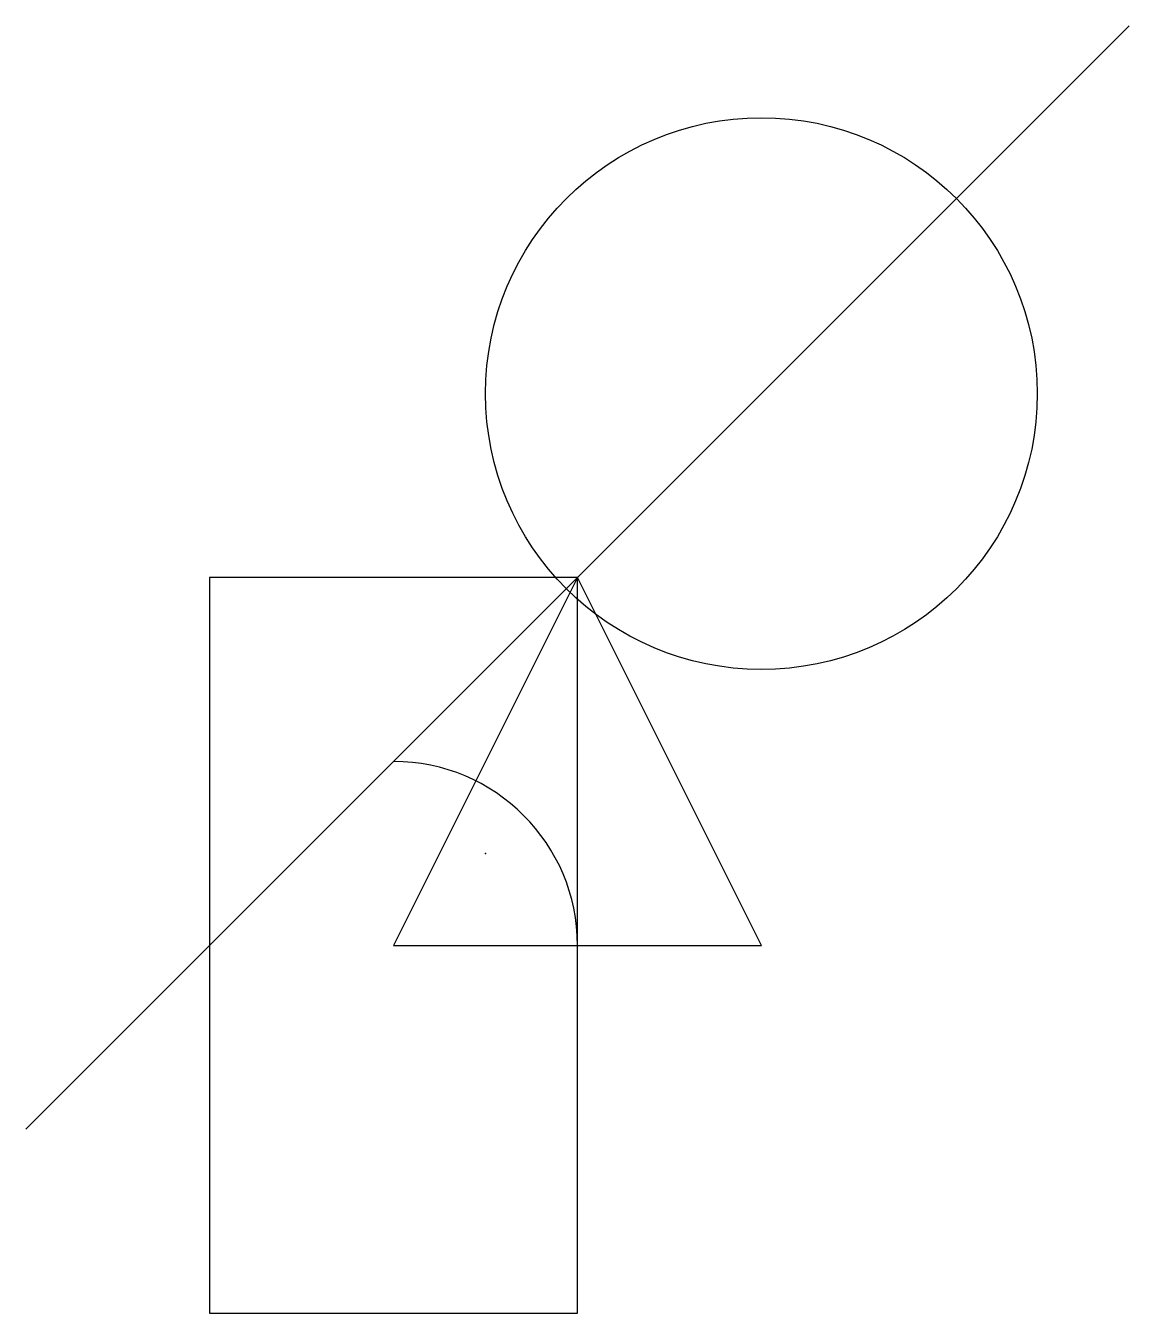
# Model space of a CAD drawing. Extents: x -2 to 4, y -2 to 5.
import ezdxf

# ---------------------------------------------------------------- set-up
doc = ezdxf.new("R2010")
doc.units = 0

msp = doc.modelspace()

# ---------------------------------------------------------------- linework, layer by layer
msp.add_line((-2, -1), (4, 5))
for points in [[(-1, -2), (1, -2), (1, 2), (-1, 2)], [(0, 0), (2, 0), (1, 2)]]:
    msp.add_lwpolyline(points, close=True)
msp.add_circle((2, 3), 1.5)
msp.add_arc((0, 0), 1, 0, 90)
msp.add_point((0.5, 0.5))

doc.saveas('drawing.dxf')
